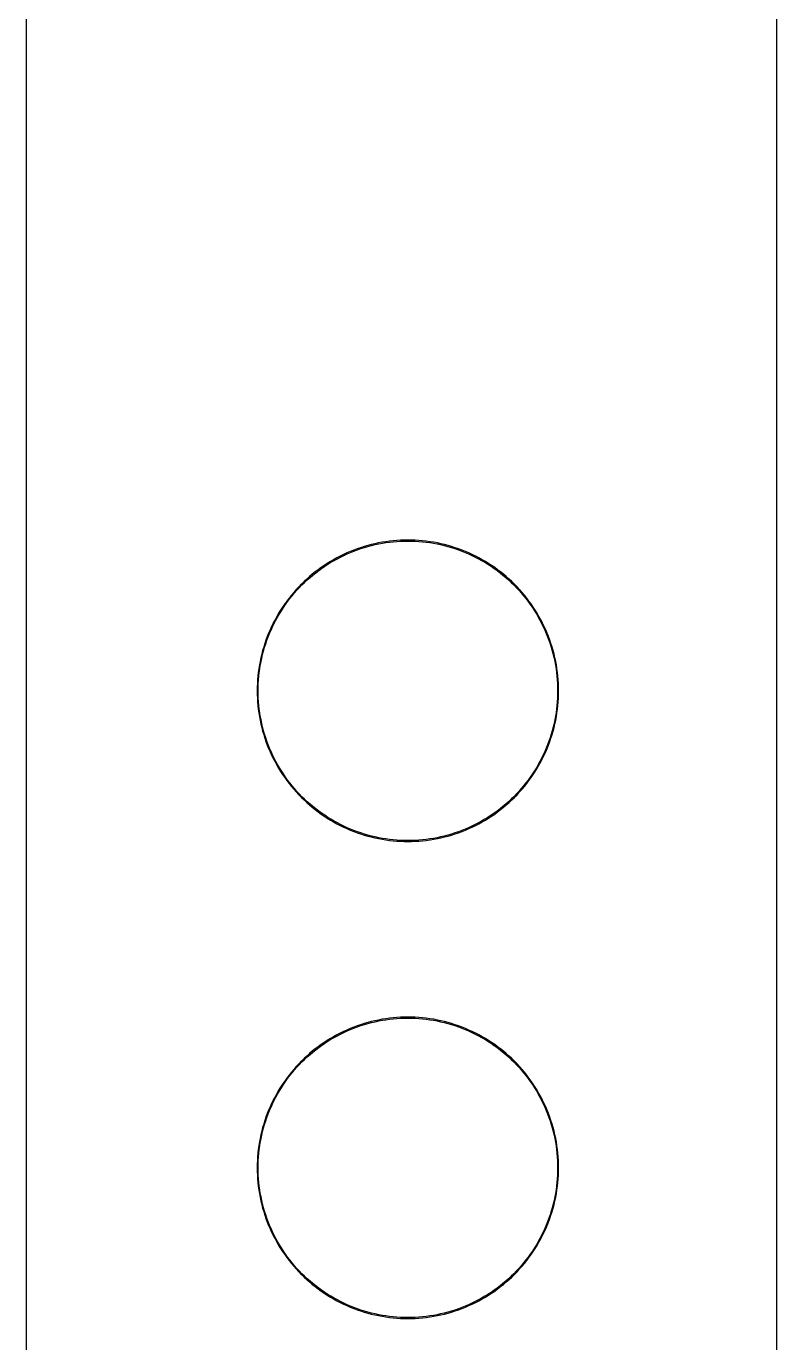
# Model space of a CAD drawing. Extents: x 1 to 21, y 9 to 138.
# Drawn here: x 1.27 to 21.25, y 38.46 to 73.5 of the extents above; entities that cross this region are included whole.
import ezdxf

# ---------------------------------------------------------------- set-up
doc = ezdxf.new("R2010")
doc.units = 0

msp = doc.modelspace()

# ---------------------------------------------------------------- linework, layer by layer
at = {"color": 34, "true_color": 0x008000}
for points in [[(1.27, 9.25398, 0), (21.24989, 9.25398, 0), (21.24989, 137.75411, 0), (1.27, 137.75411, 0), (1.27, 9.25398, 0)], [(11.33195, 59.82538, 0), (11.23365, 59.82182, 0), (11.13586, 59.81572, 0), (11.03782, 59.80734, 0), (10.94028, 59.79667, 0), (10.843, 59.78347, 0), (10.83908, 59.78285, 0), (10.7423, 59.7671, 0), (10.64578, 59.74906, 0), (10.54977, 59.72874, 0), (10.45426, 59.70614, 0), (10.35927, 59.68125, 0), (10.26504, 59.65381, 0), (10.17131, 59.6241, 0), (10.0786, 59.59209, 0), (9.9864, 59.55806, 0), (9.89547, 59.52148, 0), (9.80504, 59.48287, 0), (9.71589, 59.44198, 0), (9.62775, 59.3988, 0), (9.62421, 59.39699, 0), (9.53683, 59.35178, 0), (9.45098, 59.30454, 0), (9.36614, 59.25526, 0), (9.28257, 59.2037, 0), (9.20027, 59.15011, 0), (9.11926, 59.09448, 0), (9.03975, 59.03708, 0), (8.96152, 58.97764, 0), (8.88507, 58.91617, 0), (8.80988, 58.85318, 0), (8.73623, 58.7879, 0), (8.66433, 58.7211, 0), (8.59399, 58.65277, 0), (8.59118, 58.64996, 0), (8.52285, 58.57961, 0), (8.45604, 58.50772, 0), (8.39077, 58.43406, 0), (8.32778, 58.35888, 0), (8.26631, 58.28243, 0), (8.20687, 58.20419, 0), (8.14947, 58.12469, 0), (8.09384, 58.04367, 0), (8.04025, 57.96137, 0), (7.98869, 57.8778, 0), (7.93941, 57.79297, 0), (7.89217, 57.70712, 0), (7.84696, 57.61974, 0), (7.84515, 57.6162, 0), (7.80197, 57.52806, 0), (7.76108, 57.43891, 0), (7.72247, 57.34848, 0), (7.68589, 57.25755, 0), (7.65186, 57.16535, 0), (7.61985, 57.07264, 0), (7.59014, 56.97891, 0), (7.5627, 56.88468, 0), (7.53781, 56.78968, 0), (7.51521, 56.69418, 0), (7.49489, 56.59817, 0), (7.47685, 56.50165, 0), (7.4611, 56.40487, 0), (7.46048, 56.40095, 0), (7.44728, 56.30367, 0), (7.43661, 56.20613, 0), (7.42822, 56.10809, 0), (7.42213, 56.0103, 0), (7.41857, 55.912, 0), (7.4173, 55.81395, 0), (7.41857, 55.71591, 0), (7.42213, 55.61761, 0), (7.42822, 55.51982, 0), (7.43661, 55.42178, 0), (7.44728, 55.32424, 0), (7.46048, 55.22696, 0), (7.4611, 55.22304, 0), (7.47685, 55.12626, 0), (7.49489, 55.02974, 0), (7.51521, 54.93373, 0), (7.53781, 54.83823, 0), (7.5627, 54.74323, 0), (7.59014, 54.649, 0), (7.61985, 54.55527, 0), (7.65186, 54.46256, 0), (7.68589, 54.37036, 0), (7.72247, 54.27943, 0), (7.76108, 54.189, 0), (7.80197, 54.09985, 0), (7.84515, 54.01171, 0), (7.84696, 54.00817, 0), (7.89217, 53.92079, 0), (7.93941, 53.83494, 0), (7.98869, 53.75011, 0), (8.04025, 53.66654, 0), (8.09384, 53.58424, 0), (8.14947, 53.50322, 0), (8.20687, 53.42372, 0), (8.26631, 53.34548, 0), (8.32778, 53.26903, 0), (8.39077, 53.19385, 0), (8.45604, 53.12019, 0), (8.52285, 53.0483, 0), (8.59118, 52.97795, 0), (8.59399, 52.97514, 0), (8.66433, 52.90681, 0), (8.73623, 52.84001, 0), (8.80988, 52.77473, 0), (8.88507, 52.71174, 0), (8.96152, 52.65027, 0), (9.03975, 52.59083, 0), (9.11926, 52.53343, 0), (9.20027, 52.4778, 0), (9.28257, 52.42421, 0), (9.36614, 52.37265, 0), (9.45098, 52.32337, 0), (9.53683, 52.27613, 0), (9.62421, 52.23092, 0), (9.62775, 52.22911, 0), (9.71589, 52.18593, 0), (9.80504, 52.14504, 0), (9.89547, 52.10643, 0), (9.9864, 52.06985, 0), (10.0786, 52.03582, 0), (10.17131, 52.00381, 0), (10.26504, 51.9741, 0), (10.35927, 51.94666, 0), (10.45426, 51.92177, 0), (10.54977, 51.89917, 0), (10.64578, 51.87885, 0), (10.7423, 51.86081, 0), (10.83908, 51.84506, 0), (10.843, 51.84444, 0), (10.94028, 51.83124, 0), (11.03782, 51.82057, 0), (11.13586, 51.81218, 0), (11.23365, 51.80609, 0), (11.33195, 51.80253, 0), (11.43, 51.80126, 0), (11.52804, 51.80253, 0), (11.62634, 51.80609, 0), (11.72413, 51.81218, 0), (11.82217, 51.82057, 0), (11.91971, 51.83124, 0), (12.01699, 51.84444, 0), (12.02091, 51.84506, 0), (12.11769, 51.86081, 0), (12.21421, 51.87885, 0), (12.31022, 51.89917, 0), (12.40572, 51.92177, 0), (12.50072, 51.94666, 0), (12.59495, 51.9741, 0), (12.68868, 52.00381, 0), (12.78139, 52.03582, 0), (12.87359, 52.06985, 0), (12.96452, 52.10643, 0), (13.05495, 52.14504, 0), (13.1441, 52.18593, 0), (13.23224, 52.22911, 0), (13.23578, 52.23092, 0), (13.32316, 52.27613, 0), (13.40901, 52.32337, 0), (13.49384, 52.37265, 0), (13.57741, 52.42421, 0), (13.65971, 52.4778, 0), (13.74073, 52.53343, 0), (13.82023, 52.59083, 0), (13.89847, 52.65027, 0), (13.97492, 52.71174, 0), (14.0501, 52.77473, 0), (14.12376, 52.84001, 0), (14.19565, 52.90681, 0), (14.266, 52.97514, 0), (14.26881, 52.97795, 0), (14.33714, 53.0483, 0), (14.40394, 53.12019, 0), (14.46922, 53.19385, 0), (14.53221, 53.26903, 0), (14.59368, 53.34548, 0), (14.65312, 53.42372, 0), (14.71052, 53.50322, 0), (14.76615, 53.58424, 0), (14.81974, 53.66654, 0), (14.8713, 53.75011, 0), (14.92058, 53.83494, 0), (14.96782, 53.92079, 0), (15.01303, 54.00817, 0), (15.01484, 54.01171, 0), (15.05802, 54.09985, 0), (15.09891, 54.189, 0), (15.13752, 54.27943, 0), (15.1741, 54.37036, 0), (15.20813, 54.46256, 0), (15.24014, 54.55527, 0), (15.26985, 54.649, 0), (15.29729, 54.74323, 0), (15.32218, 54.83823, 0), (15.34478, 54.93373, 0), (15.3651, 55.02974, 0), (15.38314, 55.12626, 0), (15.39889, 55.22304, 0), (15.39951, 55.22696, 0), (15.41271, 55.32424, 0), (15.42338, 55.42178, 0), (15.43176, 55.51982, 0), (15.43786, 55.61761, 0), (15.44142, 55.71591, 0), (15.44269, 55.81395, 0), (15.44142, 55.912, 0), (15.43786, 56.0103, 0), (15.43176, 56.10809, 0), (15.42338, 56.20613, 0), (15.41271, 56.30367, 0), (15.39951, 56.40095, 0), (15.39889, 56.40487, 0), (15.38314, 56.50165, 0), (15.3651, 56.59817, 0), (15.34478, 56.69418, 0), (15.32218, 56.78968, 0), (15.29729, 56.88468, 0), (15.26985, 56.97891, 0), (15.24014, 57.07264, 0), (15.20813, 57.16535, 0), (15.1741, 57.25755, 0), (15.13752, 57.34848, 0), (15.09891, 57.43891, 0), (15.05802, 57.52806, 0), (15.01484, 57.6162, 0), (15.01303, 57.61974, 0), (14.96782, 57.70712, 0), (14.92058, 57.79297, 0), (14.8713, 57.8778, 0), (14.81974, 57.96137, 0), (14.76615, 58.04367, 0), (14.71052, 58.12469, 0), (14.65312, 58.20419, 0), (14.59368, 58.28243, 0), (14.53221, 58.35888, 0), (14.46922, 58.43406, 0), (14.40394, 58.50772, 0), (14.33714, 58.57961, 0), (14.26881, 58.64996, 0), (14.266, 58.65277, 0), (14.19565, 58.7211, 0), (14.12376, 58.7879, 0), (14.0501, 58.85318, 0), (13.97492, 58.91617, 0), (13.89847, 58.97764, 0), (13.82023, 59.03708, 0), (13.74073, 59.09448, 0), (13.65971, 59.15011, 0), (13.57741, 59.2037, 0), (13.49384, 59.25526, 0), (13.40901, 59.30454, 0), (13.32316, 59.35178, 0), (13.23578, 59.39699, 0), (13.23224, 59.3988, 0), (13.1441, 59.44198, 0), (13.05495, 59.48287, 0), (12.96452, 59.52148, 0), (12.87359, 59.55806, 0), (12.78139, 59.59209, 0), (12.68868, 59.6241, 0), (12.59495, 59.65381, 0), (12.50072, 59.68125, 0), (12.40572, 59.70614, 0), (12.31022, 59.72874, 0), (12.21421, 59.74906, 0), (12.11769, 59.7671, 0), (12.02091, 59.78285, 0), (12.01699, 59.78347, 0), (11.91971, 59.79667, 0), (11.82217, 59.80734, 0), (11.72413, 59.81572, 0), (11.62634, 59.82182, 0), (11.52804, 59.82538, 0), (11.43, 59.82665, 0), (11.33195, 59.82538, 0)], [(11.62634, 51.83149, 0), (11.52804, 51.82793, 0), (11.43, 51.82666, 0), (11.33195, 51.82793, 0), (11.23365, 51.83149, 0), (11.13586, 51.83759, 0), (11.03782, 51.84597, 0), (10.94028, 51.85664, 0), (10.84372, 51.86974, 0), (10.75015, 51.88497, 0), (10.65363, 51.903, 0), (10.55762, 51.92332, 0), (10.46212, 51.94593, 0), (10.36712, 51.97082, 0), (10.27289, 51.99825, 0), (10.17916, 52.02797, 0), (10.08644, 52.05998, 0), (9.99424, 52.09401, 0), (9.90332, 52.13059, 0), (9.81289, 52.1692, 0), (9.72373, 52.21009, 0), (9.63657, 52.2528, 0), (9.55176, 52.29668, 0), (9.4659, 52.34392, 0), (9.38108, 52.3932, 0), (9.29751, 52.44476, 0), (9.21521, 52.49835, 0), (9.13419, 52.55398, 0), (9.05469, 52.61138, 0), (8.97645, 52.67082, 0), (8.9, 52.73229, 0), (8.82482, 52.79528, 0), (8.75116, 52.86056, 0), (8.67927, 52.92736, 0), (8.61035, 52.99431, 0), (8.5434, 53.06323, 0), (8.4766, 53.13512, 0), (8.41132, 53.20878, 0), (8.34833, 53.28396, 0), (8.28686, 53.36041, 0), (8.22742, 53.43865, 0), (8.17001, 53.51815, 0), (8.11439, 53.59917, 0), (8.0608, 53.68147, 0), (8.00924, 53.76504, 0), (7.95996, 53.84987, 0), (7.91272, 53.93572, 0), (7.86875, 54.02071, 0), (7.82613, 54.1077, 0), (7.78524, 54.19685, 0), (7.74663, 54.28728, 0), (7.71005, 54.37821, 0), (7.67602, 54.47041, 0), (7.64401, 54.56312, 0), (7.61429, 54.65685, 0), (7.58686, 54.75108, 0), (7.56197, 54.84608, 0), (7.53936, 54.94158, 0), (7.51904, 55.03759, 0), (7.50101, 55.13411, 0), (7.48578, 55.22768, 0), (7.47268, 55.32424, 0), (7.46201, 55.42178, 0), (7.45362, 55.51982, 0), (7.44753, 55.61761, 0), (7.44397, 55.71591, 0), (7.4427, 55.81395, 0), (7.44397, 55.912, 0), (7.44753, 56.0103, 0), (7.45362, 56.10809, 0), (7.46201, 56.20613, 0), (7.47268, 56.30367, 0), (7.48578, 56.40023, 0), (7.50101, 56.4938, 0), (7.51904, 56.59032, 0), (7.53936, 56.68633, 0), (7.56197, 56.78183, 0), (7.58686, 56.87683, 0), (7.61429, 56.97106, 0), (7.64401, 57.06479, 0), (7.67602, 57.1575, 0), (7.71005, 57.2497, 0), (7.74663, 57.34063, 0), (7.78524, 57.43106, 0), (7.82613, 57.52021, 0), (7.86875, 57.6072, 0), (7.91272, 57.69219, 0), (7.95996, 57.77804, 0), (8.00924, 57.86287, 0), (8.0608, 57.94644, 0), (8.11439, 58.02874, 0), (8.17001, 58.10976, 0), (8.22742, 58.18926, 0), (8.28686, 58.2675, 0), (8.34833, 58.34395, 0), (8.41132, 58.41913, 0), (8.4766, 58.49279, 0), (8.5434, 58.56468, 0), (8.61035, 58.6336, 0), (8.67927, 58.70055, 0), (8.75116, 58.76735, 0), (8.82482, 58.83263, 0), (8.9, 58.89562, 0), (8.97645, 58.95709, 0), (9.05469, 59.01653, 0), (9.13419, 59.07393, 0), (9.21521, 59.12956, 0), (9.29751, 59.18315, 0), (9.38108, 59.23471, 0), (9.4659, 59.28399, 0), (9.55176, 59.33123, 0), (9.63657, 59.37511, 0), (9.72373, 59.41782, 0), (9.81289, 59.45871, 0), (9.90332, 59.49732, 0), (9.99424, 59.5339, 0), (10.08644, 59.56793, 0), (10.17916, 59.59994, 0), (10.27289, 59.62966, 0), (10.36712, 59.65709, 0), (10.46212, 59.68198, 0), (10.55762, 59.70459, 0), (10.65363, 59.72491, 0), (10.75015, 59.74294, 0), (10.84372, 59.75817, 0), (10.94028, 59.77127, 0), (11.03782, 59.78194, 0), (11.13586, 59.79032, 0), (11.23365, 59.79642, 0), (11.33195, 59.79998, 0), (11.43, 59.80125, 0), (11.52804, 59.79998, 0), (11.62634, 59.79642, 0), (11.72413, 59.79032, 0), (11.82217, 59.78194, 0), (11.91971, 59.77127, 0), (12.01627, 59.75817, 0), (12.10984, 59.74294, 0), (12.20636, 59.72491, 0), (12.30237, 59.70459, 0), (12.39787, 59.68198, 0), (12.49287, 59.65709, 0), (12.5871, 59.62966, 0), (12.68083, 59.59994, 0), (12.77354, 59.56793, 0), (12.86574, 59.5339, 0), (12.95667, 59.49732, 0), (13.0471, 59.45871, 0), (13.13625, 59.41782, 0), (13.22324, 59.3752, 0), (13.30823, 59.33123, 0), (13.39408, 59.28399, 0), (13.47891, 59.23471, 0), (13.56248, 59.18315, 0), (13.64478, 59.12956, 0), (13.7258, 59.07393, 0), (13.8053, 59.01653, 0), (13.88354, 58.95709, 0), (13.95999, 58.89562, 0), (14.03517, 58.83263, 0), (14.10883, 58.76735, 0), (14.18072, 58.70055, 0), (14.24964, 58.6336, 0), (14.31659, 58.56468, 0), (14.38339, 58.49279, 0), (14.44867, 58.41913, 0), (14.51166, 58.34395, 0), (14.57313, 58.2675, 0), (14.63257, 58.18926, 0), (14.68997, 58.10976, 0), (14.7456, 58.02874, 0), (14.79919, 57.94644, 0), (14.85075, 57.86287, 0), (14.90003, 57.77804, 0), (14.94727, 57.69219, 0), (14.99124, 57.6072, 0), (15.03386, 57.52021, 0), (15.07475, 57.43106, 0), (15.11336, 57.34063, 0), (15.14994, 57.2497, 0), (15.18397, 57.1575, 0), (15.21598, 57.06479, 0), (15.2457, 56.97106, 0), (15.27313, 56.87683, 0), (15.29802, 56.78183, 0), (15.32063, 56.68633, 0), (15.34095, 56.59032, 0), (15.35898, 56.4938, 0), (15.37421, 56.40023, 0), (15.38731, 56.30367, 0), (15.39798, 56.20613, 0), (15.40636, 56.10809, 0), (15.41246, 56.0103, 0), (15.41602, 55.912, 0), (15.41729, 55.81395, 0), (15.41602, 55.71591, 0), (15.41246, 55.61761, 0), (15.40636, 55.51982, 0), (15.39798, 55.42178, 0), (15.38731, 55.32424, 0), (15.37421, 55.22768, 0), (15.35898, 55.13411, 0), (15.34095, 55.03759, 0), (15.32063, 54.94158, 0), (15.29802, 54.84608, 0), (15.27313, 54.75108, 0), (15.2457, 54.65685, 0), (15.21598, 54.56312, 0), (15.18397, 54.47041, 0), (15.14994, 54.37821, 0), (15.11336, 54.28728, 0), (15.07475, 54.19685, 0), (15.03386, 54.1077, 0), (14.99124, 54.02071, 0), (14.94727, 53.93572, 0), (14.90003, 53.84987, 0), (14.85075, 53.76504, 0), (14.79919, 53.68147, 0), (14.7456, 53.59917, 0), (14.68997, 53.51815, 0), (14.63257, 53.43865, 0), (14.57313, 53.36041, 0), (14.51166, 53.28396, 0), (14.44867, 53.20878, 0), (14.38339, 53.13512, 0), (14.31659, 53.06323, 0), (14.24964, 52.99431, 0), (14.18072, 52.92736, 0), (14.10883, 52.86056, 0), (14.03517, 52.79528, 0), (13.95999, 52.73229, 0), (13.88354, 52.67082, 0), (13.8053, 52.61138, 0), (13.7258, 52.55398, 0), (13.64478, 52.49835, 0), (13.56248, 52.44476, 0), (13.47891, 52.3932, 0), (13.39408, 52.34392, 0), (13.30823, 52.29668, 0), (13.22324, 52.25271, 0), (13.13625, 52.21009, 0), (13.0471, 52.1692, 0), (12.95667, 52.13059, 0), (12.86574, 52.09401, 0), (12.77354, 52.05998, 0), (12.68083, 52.02797, 0), (12.5871, 51.99825, 0), (12.49287, 51.97082, 0), (12.39787, 51.94593, 0), (12.30237, 51.92332, 0), (12.20636, 51.903, 0), (12.10984, 51.88497, 0), (12.01627, 51.86974, 0), (11.91971, 51.85664, 0), (11.82217, 51.84597, 0), (11.72413, 51.83759, 0), (11.62634, 51.83149, 0)], [(11.33195, 47.12538, 0), (11.23365, 47.12182, 0), (11.13586, 47.11573, 0), (11.03782, 47.10734, 0), (10.94028, 47.09668, 0), (10.843, 47.08347, 0), (10.83908, 47.08285, 0), (10.7423, 47.0671, 0), (10.64578, 47.04906, 0), (10.54977, 47.02874, 0), (10.45426, 47.00614, 0), (10.35927, 46.98125, 0), (10.26504, 46.95381, 0), (10.17131, 46.9241, 0), (10.0786, 46.89209, 0), (9.9864, 46.85806, 0), (9.89547, 46.82148, 0), (9.80504, 46.78287, 0), (9.71589, 46.74198, 0), (9.62775, 46.6988, 0), (9.62421, 46.69699, 0), (9.53683, 46.65178, 0), (9.45098, 46.60454, 0), (9.36614, 46.55526, 0), (9.28257, 46.5037, 0), (9.20027, 46.45011, 0), (9.11926, 46.39448, 0), (9.03975, 46.33708, 0), (8.96152, 46.27764, 0), (8.88507, 46.21617, 0), (8.80988, 46.15318, 0), (8.73623, 46.0879, 0), (8.66433, 46.0211, 0), (8.59399, 45.95277, 0), (8.59118, 45.94996, 0), (8.52285, 45.87961, 0), (8.45604, 45.80772, 0), (8.39077, 45.73406, 0), (8.32778, 45.65888, 0), (8.26631, 45.58243, 0), (8.20687, 45.50419, 0), (8.14947, 45.42469, 0), (8.09384, 45.34367, 0), (8.04025, 45.26137, 0), (7.98869, 45.1778, 0), (7.93941, 45.09297, 0), (7.89217, 45.00712, 0), (7.84696, 44.91974, 0), (7.84515, 44.9162, 0), (7.80197, 44.82806, 0), (7.76108, 44.73891, 0), (7.72247, 44.64848, 0), (7.68589, 44.55755, 0), (7.65186, 44.46535, 0), (7.61985, 44.37264, 0), (7.59014, 44.27891, 0), (7.5627, 44.18468, 0), (7.53781, 44.08968, 0), (7.51521, 43.99418, 0), (7.49489, 43.89817, 0), (7.47685, 43.80165, 0), (7.4611, 43.70487, 0), (7.46048, 43.70095, 0), (7.44728, 43.60367, 0), (7.43661, 43.50613, 0), (7.42822, 43.40809, 0), (7.42213, 43.3103, 0), (7.41857, 43.212, 0), (7.4173, 43.11396, 0), (7.41857, 43.01591, 0), (7.42213, 42.91761, 0), (7.42822, 42.81982, 0), (7.43661, 42.72178, 0), (7.44728, 42.62424, 0), (7.46048, 42.52696, 0), (7.4611, 42.52304, 0), (7.47685, 42.42626, 0), (7.49489, 42.32974, 0), (7.51521, 42.23373, 0), (7.53781, 42.13823, 0), (7.5627, 42.04323, 0), (7.59014, 41.949, 0), (7.61985, 41.85526, 0), (7.65186, 41.76256, 0), (7.68589, 41.67036, 0), (7.72247, 41.57943, 0), (7.76108, 41.48899, 0), (7.80197, 41.39985, 0), (7.84515, 41.31171, 0), (7.84696, 41.30816, 0), (7.89217, 41.22079, 0), (7.93941, 41.13494, 0), (7.98869, 41.0501, 0), (8.04025, 40.96654, 0), (8.09384, 40.88424, 0), (8.14947, 40.80322, 0), (8.20687, 40.72372, 0), (8.26631, 40.64548, 0), (8.32778, 40.56903, 0), (8.39077, 40.49385, 0), (8.45604, 40.42019, 0), (8.52285, 40.3483, 0), (8.59118, 40.27794, 0), (8.59399, 40.27514, 0), (8.66433, 40.2068, 0), (8.73623, 40.14, 0), (8.80988, 40.07473, 0), (8.88507, 40.01174, 0), (8.96152, 39.95027, 0), (9.03975, 39.89083, 0), (9.11926, 39.83343, 0), (9.20027, 39.7778, 0), (9.28257, 39.72421, 0), (9.36614, 39.67264, 0), (9.45098, 39.62337, 0), (9.53683, 39.57613, 0), (9.62421, 39.53092, 0), (9.62775, 39.52911, 0), (9.71589, 39.48593, 0), (9.80504, 39.44504, 0), (9.89547, 39.40643, 0), (9.9864, 39.36985, 0), (10.0786, 39.33582, 0), (10.17131, 39.30381, 0), (10.26504, 39.27409, 0), (10.35927, 39.24666, 0), (10.45426, 39.22177, 0), (10.54977, 39.19917, 0), (10.64578, 39.17884, 0), (10.7423, 39.16081, 0), (10.83908, 39.14506, 0), (10.843, 39.14444, 0), (10.94028, 39.13123, 0), (11.03782, 39.12057, 0), (11.13586, 39.11219, 0), (11.23365, 39.10609, 0), (11.33195, 39.10253, 0), (11.43, 39.10126, 0), (11.52804, 39.10253, 0), (11.62634, 39.10609, 0), (11.72413, 39.11219, 0), (11.82217, 39.12057, 0), (11.91971, 39.13123, 0), (12.01699, 39.14444, 0), (12.02091, 39.14506, 0), (12.11769, 39.16081, 0), (12.21421, 39.17884, 0), (12.31022, 39.19917, 0), (12.40572, 39.22177, 0), (12.50072, 39.24666, 0), (12.59495, 39.27409, 0), (12.68868, 39.30381, 0), (12.78139, 39.33582, 0), (12.87359, 39.36985, 0), (12.96452, 39.40643, 0), (13.05495, 39.44504, 0), (13.1441, 39.48593, 0), (13.23224, 39.52911, 0), (13.23578, 39.53092, 0), (13.32316, 39.57613, 0), (13.40901, 39.62337, 0), (13.49384, 39.67264, 0), (13.57741, 39.72421, 0), (13.65971, 39.7778, 0), (13.74073, 39.83343, 0), (13.82023, 39.89083, 0), (13.89847, 39.95027, 0), (13.97492, 40.01174, 0), (14.0501, 40.07473, 0), (14.12376, 40.14, 0), (14.19565, 40.2068, 0), (14.266, 40.27514, 0), (14.26881, 40.27794, 0), (14.33714, 40.3483, 0), (14.40394, 40.42019, 0), (14.46922, 40.49385, 0), (14.53221, 40.56903, 0), (14.59368, 40.64548, 0), (14.65312, 40.72372, 0), (14.71052, 40.80322, 0), (14.76615, 40.88424, 0), (14.81974, 40.96654, 0), (14.8713, 41.0501, 0), (14.92058, 41.13494, 0), (14.96782, 41.22079, 0), (15.01303, 41.30816, 0), (15.01484, 41.31171, 0), (15.05802, 41.39985, 0), (15.09891, 41.48899, 0), (15.13752, 41.57943, 0), (15.1741, 41.67036, 0), (15.20813, 41.76256, 0), (15.24014, 41.85526, 0), (15.26985, 41.949, 0), (15.29729, 42.04323, 0), (15.32218, 42.13823, 0), (15.34478, 42.23373, 0), (15.3651, 42.32974, 0), (15.38314, 42.42626, 0), (15.39889, 42.52304, 0), (15.39951, 42.52696, 0), (15.41271, 42.62424, 0), (15.42338, 42.72178, 0), (15.43176, 42.81982, 0), (15.43786, 42.91761, 0), (15.44142, 43.01591, 0), (15.44269, 43.11396, 0), (15.44142, 43.212, 0), (15.43786, 43.3103, 0), (15.43176, 43.40809, 0), (15.42338, 43.50613, 0), (15.41271, 43.60367, 0), (15.39951, 43.70095, 0), (15.39889, 43.70487, 0), (15.38314, 43.80165, 0), (15.3651, 43.89817, 0), (15.34478, 43.99418, 0), (15.32218, 44.08968, 0), (15.29729, 44.18468, 0), (15.26985, 44.27891, 0), (15.24014, 44.37264, 0), (15.20813, 44.46535, 0), (15.1741, 44.55755, 0), (15.13752, 44.64848, 0), (15.09891, 44.73891, 0), (15.05802, 44.82806, 0), (15.01484, 44.9162, 0), (15.01303, 44.91974, 0), (14.96782, 45.00712, 0), (14.92058, 45.09297, 0), (14.8713, 45.1778, 0), (14.81974, 45.26137, 0), (14.76615, 45.34367, 0), (14.71052, 45.42469, 0), (14.65312, 45.50419, 0), (14.59368, 45.58243, 0), (14.53221, 45.65888, 0), (14.46922, 45.73406, 0), (14.40394, 45.80772, 0), (14.33714, 45.87961, 0), (14.26881, 45.94996, 0), (14.266, 45.95277, 0), (14.19565, 46.0211, 0), (14.12376, 46.0879, 0), (14.0501, 46.15318, 0), (13.97492, 46.21617, 0), (13.89847, 46.27764, 0), (13.82023, 46.33708, 0), (13.74073, 46.39448, 0), (13.65971, 46.45011, 0), (13.57741, 46.5037, 0), (13.49384, 46.55526, 0), (13.40901, 46.60454, 0), (13.32316, 46.65178, 0), (13.23578, 46.69699, 0), (13.23224, 46.6988, 0), (13.1441, 46.74198, 0), (13.05495, 46.78287, 0), (12.96452, 46.82148, 0), (12.87359, 46.85806, 0), (12.78139, 46.89209, 0), (12.68868, 46.9241, 0), (12.59495, 46.95381, 0), (12.50072, 46.98125, 0), (12.40572, 47.00614, 0), (12.31022, 47.02874, 0), (12.21421, 47.04906, 0), (12.11769, 47.0671, 0), (12.02091, 47.08285, 0), (12.01699, 47.08347, 0), (11.91971, 47.09668, 0), (11.82217, 47.10734, 0), (11.72413, 47.11573, 0), (11.62634, 47.12182, 0), (11.52804, 47.12538, 0), (11.43, 47.12665, 0), (11.33195, 47.12538, 0)], [(11.62634, 39.13149, 0), (11.52804, 39.12793, 0), (11.43, 39.12666, 0), (11.33195, 39.12793, 0), (11.23365, 39.13149, 0), (11.13586, 39.13759, 0), (11.03782, 39.14597, 0), (10.94028, 39.15663, 0), (10.84373, 39.16974, 0), (10.75015, 39.18497, 0), (10.65363, 39.203, 0), (10.55762, 39.22332, 0), (10.46212, 39.24593, 0), (10.36712, 39.27082, 0), (10.27289, 39.29825, 0), (10.17916, 39.32797, 0), (10.08644, 39.35998, 0), (9.99424, 39.39401, 0), (9.90332, 39.43059, 0), (9.81289, 39.4692, 0), (9.72373, 39.51009, 0), (9.63657, 39.5528, 0), (9.55176, 39.59668, 0), (9.4659, 39.64392, 0), (9.38108, 39.69319, 0), (9.29751, 39.74476, 0), (9.21521, 39.79835, 0), (9.13419, 39.85398, 0), (9.05469, 39.91138, 0), (8.97645, 39.97082, 0), (8.9, 40.03229, 0), (8.82482, 40.09528, 0), (8.75116, 40.16055, 0), (8.67927, 40.22735, 0), (8.61018, 40.29447, 0), (8.5434, 40.36323, 0), (8.4766, 40.43512, 0), (8.41132, 40.50878, 0), (8.34833, 40.58395, 0), (8.28686, 40.66041, 0), (8.22742, 40.73865, 0), (8.17001, 40.81815, 0), (8.11439, 40.89917, 0), (8.0608, 40.98147, 0), (8.00924, 41.06504, 0), (7.95996, 41.14987, 0), (7.91272, 41.23572, 0), (7.86884, 41.32053, 0), (7.82613, 41.4077, 0), (7.78524, 41.49685, 0), (7.74663, 41.58728, 0), (7.71005, 41.67821, 0), (7.67602, 41.77041, 0), (7.64401, 41.86312, 0), (7.61429, 41.95685, 0), (7.58686, 42.05108, 0), (7.56197, 42.14608, 0), (7.53936, 42.24158, 0), (7.51904, 42.33759, 0), (7.50101, 42.43411, 0), (7.48578, 42.52768, 0), (7.47268, 42.62424, 0), (7.46201, 42.72178, 0), (7.45362, 42.81982, 0), (7.44753, 42.91761, 0), (7.44397, 43.01591, 0), (7.4427, 43.11396, 0), (7.44397, 43.212, 0), (7.44753, 43.3103, 0), (7.45362, 43.40809, 0), (7.46201, 43.50613, 0), (7.47268, 43.60367, 0), (7.48578, 43.70023, 0), (7.50101, 43.7938, 0), (7.51904, 43.89032, 0), (7.53936, 43.98633, 0), (7.56197, 44.08183, 0), (7.58686, 44.17683, 0), (7.61429, 44.27106, 0), (7.64401, 44.36479, 0), (7.67602, 44.4575, 0), (7.71005, 44.5497, 0), (7.74663, 44.64063, 0), (7.78524, 44.73106, 0), (7.82613, 44.82021, 0), (7.86875, 44.9072, 0), (7.91272, 44.99219, 0), (7.95996, 45.07804, 0), (8.00924, 45.16287, 0), (8.0608, 45.24644, 0), (8.11439, 45.32874, 0), (8.17001, 45.40976, 0), (8.22742, 45.48926, 0), (8.28686, 45.5675, 0), (8.34833, 45.64395, 0), (8.41132, 45.71913, 0), (8.4766, 45.79279, 0), (8.5434, 45.86468, 0), (8.61035, 45.9336, 0), (8.67927, 46.00055, 0), (8.75116, 46.06735, 0), (8.82482, 46.13263, 0), (8.9, 46.19562, 0), (8.97645, 46.25709, 0), (9.05469, 46.31653, 0), (9.13419, 46.37393, 0), (9.21521, 46.42956, 0), (9.29751, 46.48315, 0), (9.38108, 46.53471, 0), (9.4659, 46.58399, 0), (9.55176, 46.63123, 0), (9.63657, 46.67511, 0), (9.72373, 46.71782, 0), (9.81289, 46.75871, 0), (9.90332, 46.79732, 0), (9.99424, 46.8339, 0), (10.08644, 46.86793, 0), (10.17916, 46.89994, 0), (10.27289, 46.92966, 0), (10.36712, 46.95709, 0), (10.46212, 46.98198, 0), (10.55762, 47.00459, 0), (10.65363, 47.02491, 0), (10.75015, 47.04294, 0), (10.84372, 47.05817, 0), (10.94028, 47.07127, 0), (11.03782, 47.08194, 0), (11.13586, 47.09032, 0), (11.23365, 47.09642, 0), (11.33195, 47.09998, 0), (11.43, 47.10125, 0), (11.52804, 47.09998, 0), (11.62634, 47.09642, 0), (11.72413, 47.09032, 0), (11.82217, 47.08194, 0), (11.91971, 47.07127, 0), (12.01627, 47.05817, 0), (12.10984, 47.04294, 0), (12.20636, 47.02491, 0), (12.30237, 47.00459, 0), (12.39787, 46.98198, 0), (12.49287, 46.95709, 0), (12.5871, 46.92966, 0), (12.68083, 46.89994, 0), (12.77354, 46.86793, 0), (12.86574, 46.8339, 0), (12.95667, 46.79732, 0), (13.0471, 46.75871, 0), (13.13625, 46.71782, 0), (13.22324, 46.6752, 0), (13.30823, 46.63123, 0), (13.39408, 46.58399, 0), (13.47891, 46.53471, 0), (13.56248, 46.48315, 0), (13.64478, 46.42956, 0), (13.7258, 46.37393, 0), (13.8053, 46.31653, 0), (13.88354, 46.25709, 0), (13.95999, 46.19562, 0), (14.03517, 46.13263, 0), (14.10883, 46.06735, 0), (14.18072, 46.00055, 0), (14.24964, 45.9336, 0), (14.31659, 45.86468, 0), (14.38339, 45.79279, 0), (14.44867, 45.71913, 0), (14.51166, 45.64395, 0), (14.57313, 45.5675, 0), (14.63257, 45.48926, 0), (14.68997, 45.40976, 0), (14.7456, 45.32874, 0), (14.79919, 45.24644, 0), (14.85075, 45.16287, 0), (14.90003, 45.07804, 0), (14.94727, 44.99219, 0), (14.99124, 44.9072, 0), (15.03386, 44.82021, 0), (15.07475, 44.73106, 0), (15.11336, 44.64063, 0), (15.14994, 44.5497, 0), (15.18397, 44.4575, 0), (15.21598, 44.36479, 0), (15.2457, 44.27106, 0), (15.27313, 44.17683, 0), (15.29802, 44.08183, 0), (15.32063, 43.98633, 0), (15.34095, 43.89032, 0), (15.35898, 43.7938, 0), (15.37421, 43.70023, 0), (15.38731, 43.60367, 0), (15.39798, 43.50613, 0), (15.40636, 43.40809, 0), (15.41246, 43.3103, 0), (15.41602, 43.212, 0), (15.41729, 43.11396, 0), (15.41602, 43.01591, 0), (15.41246, 42.91761, 0), (15.40636, 42.81982, 0), (15.39798, 42.72178, 0), (15.38731, 42.62424, 0), (15.37421, 42.52768, 0), (15.35898, 42.43411, 0), (15.34095, 42.33759, 0), (15.32063, 42.24158, 0), (15.29802, 42.14608, 0), (15.27313, 42.05108, 0), (15.2457, 41.95685, 0), (15.21598, 41.86312, 0), (15.18397, 41.77041, 0), (15.14994, 41.67821, 0), (15.11336, 41.58728, 0), (15.07475, 41.49685, 0), (15.03386, 41.4077, 0), (14.99115, 41.32053, 0), (14.94727, 41.23572, 0), (14.90003, 41.14987, 0), (14.85075, 41.06504, 0), (14.79919, 40.98147, 0), (14.7456, 40.89917, 0), (14.68997, 40.81815, 0), (14.63257, 40.73865, 0), (14.57313, 40.66041, 0), (14.51166, 40.58395, 0), (14.44867, 40.50878, 0), (14.38339, 40.43512, 0), (14.31659, 40.36323, 0), (14.24981, 40.29447, 0), (14.18072, 40.22735, 0), (14.10883, 40.16055, 0), (14.03517, 40.09528, 0), (13.95999, 40.03229, 0), (13.88354, 39.97082, 0), (13.8053, 39.91138, 0), (13.7258, 39.85398, 0), (13.64478, 39.79835, 0), (13.56248, 39.74476, 0), (13.47891, 39.69319, 0), (13.39408, 39.64392, 0), (13.30823, 39.59668, 0), (13.22324, 39.55271, 0), (13.13625, 39.51009, 0), (13.0471, 39.4692, 0), (12.95667, 39.43059, 0), (12.86574, 39.39401, 0), (12.77354, 39.35998, 0), (12.68083, 39.32797, 0), (12.5871, 39.29825, 0), (12.49287, 39.27082, 0), (12.39787, 39.24593, 0), (12.30237, 39.22332, 0), (12.20636, 39.203, 0), (12.10984, 39.18497, 0), (12.01626, 39.16974, 0), (11.91971, 39.15663, 0), (11.82217, 39.14597, 0), (11.72413, 39.13759, 0), (11.62634, 39.13149, 0)]]:
    msp.add_polyline3d(points, close=True, dxfattribs=at)
at = {"color": 5, "true_color": 0x0000ff}
msp.add_polyline3d([(21.24989, 9.25398, 0), (21.24989, 137.7541, 0), (1.27, 137.7541, 0), (1.27, 9.25398, 0), (21.24989, 9.25398, 0)], close=True, dxfattribs=at)

doc.saveas('drawing.dxf')
